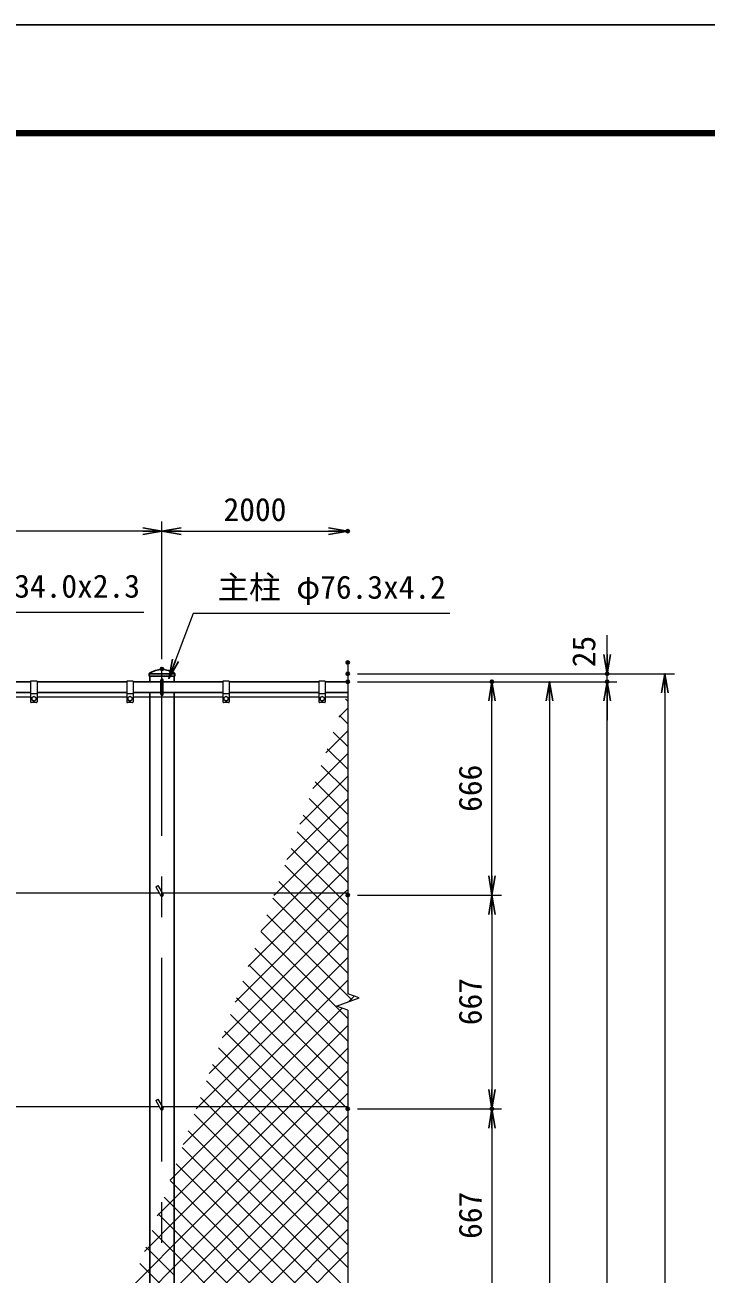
# Model space of a CAD drawing. Units: millimetres, scale not verified. Extents: x -6300 to 6300, y -4455 to 4455.
# Drawn here: x -3005 to -878, y 557 to 4455 of the extents above; entities that cross this region are included whole.
import ezdxf
from ezdxf.enums import TextEntityAlignment as Align

# ---------------------------------------------------------------- set-up
doc = ezdxf.new("R2010")
doc.units = ezdxf.units.MM
doc.header["$LTSCALE"] = 20
doc.header["$PDMODE"] = 32
doc.header["$PDSIZE"] = 10
doc.linetypes.add('USER1', pattern=[50.8, 31.75, -6.35, 6.35, -6.35])
for name, color, linetype, lineweight in [('0-0_D-STR1', 1, 'Continuous', 25), ('0-1_D-STR3', 3, 'Continuous', 13), ('0-2_D-BMK', 2, 'USER1', 13), ('0-3_D-STR2', 7, 'Continuous', 13), ('0-4_D-STR-DIM', 7, 'Continuous', 13), ('0-A_D-STR-TXT', 7, 'Continuous', 13), ('0-C_D-TTL', 7, 'Continuous', 25)]:
    doc.layers.add(name, color=color, linetype=linetype, lineweight=lineweight)
doc.layers.add('0-5_0', color=7, linetype='Continuous')
doc.layers.add('0-6_Defpoints', color=8, linetype='Continuous')
doc.styles.add('ＭＳ ゴシック', font='')
doc.styles.get('ＭＳ ゴシック').set_extended_font_data('MS Gothic')

# ---------------------------------------------------------------- blocks, each defined once
blk = doc.blocks.new('_Open')
at = {"layer": '0-5_0'}
blk.add_line((-20, 3.333), (0, 0), dxfattribs=at)
blk.add_lwpolyline([(-20, -3.333), (0, 0), (-20, 0)], dxfattribs=at)

msp = doc.modelspace()

# ---------------------------------------------------------------- linework, layer by layer
at = {"layer": '0-0_D-STR1'}
for p, q in [((-2617.08, 2430.39), (-2617.08, 2422.34)), ((-2536.88, 2430.34), (-2617.08, 2430.34)), ((-2536.88, 2422.34), (-2617.08, 2422.34)), ((-2615.13, 2422.34), (-2615.13, 2405.34)), ((-2538.83, 2405.34), (-2538.83, 2422.34)), ((-2536.88, 2430.39), (-2536.88, 2422.34)), ((-2986.98, 2405.34), (-3266.98, 2405.34)), ((-2686.98, 2405.34), (-2966.98, 2405.34)), ((-2580.98, 2405.34), (-2666.98, 2405.34)), ((-2386.98, 2405.34), (-2572.98, 2405.34)), ((-2086.98, 2405.34), (-2366.98, 2405.34)), ((-1996.98, 2405.34), (-2066.98, 2405.34)), ((-2986.98, 2371.34), (-3266.98, 2371.34)), ((-2686.98, 2371.34), (-2966.98, 2371.34)), ((-2580.98, 2371.34), (-2666.98, 2371.34)), ((-2615.13, 2371.34), (-2615.13, 422.34)), ((-2386.98, 2371.34), (-2572.98, 2371.34)), ((-2538.83, 422.34), (-2538.83, 2371.34)), ((-2086.98, 2371.34), (-2366.98, 2371.34)), ((-1996.98, 2371.34), (-2066.98, 2371.34))]:
    msp.add_line(p, q, dxfattribs=at)
for centre, radius, start, end in [((-2615.58, 2430.39), 1.5, 123.03241, 180), ((-2576.98, 2371.03), 72.31, 56.96759, 123.03241), ((-2538.38, 2430.39), 1.5, 0, 56.96759)]:
    msp.add_arc(centre, radius, start, end, dxfattribs=at)
at = {"layer": '0-1_D-STR3'}
for p, q in [((-2986.98, 2407.34), (-2986.98, 2342.34)), ((-2966.98, 2407.34), (-2986.98, 2407.34)), ((-2966.98, 2407.34), (-2966.98, 2342.34)), ((-2686.98, 2407.34), (-2686.98, 2342.34)), ((-2666.98, 2407.34), (-2686.98, 2407.34)), ((-2666.98, 2407.34), (-2666.98, 2342.34)), ((-2580.98, 2366.34), (-2580.98, 2410.34)), ((-2572.98, 2366.34), (-2572.98, 2410.34)), ((-2386.98, 2407.34), (-2386.98, 2342.34)), ((-2366.98, 2407.34), (-2386.98, 2407.34)), ((-2366.98, 2407.34), (-2366.98, 2342.34)), ((-2086.98, 2407.34), (-2086.98, 2342.34)), ((-2066.98, 2407.34), (-2086.98, 2407.34)), ((-2066.98, 2407.34), (-2066.98, 2342.34)), ((-3266.98, 2358.34), (-2986.98, 2358.34)), ((-2966.98, 2367.34), (-2986.98, 2367.34)), ((-2968.98, 2340.34), (-2984.98, 2340.34)), ((-2983.48, 2356.08), (-2976.98, 2359.84)), ((-2983.48, 2356.08), (-2983.48, 2348.6)), ((-2976.98, 2359.84), (-2970.48, 2356.08)), ((-2970.48, 2356.08), (-2970.48, 2348.6)), ((-2966.98, 2358.34), (-2686.98, 2358.34)), ((-2666.98, 2367.34), (-2686.98, 2367.34)), ((-2668.98, 2340.34), (-2684.98, 2340.34)), ((-2683.48, 2356.08), (-2676.98, 2359.84)), ((-2683.48, 2356.08), (-2683.48, 2348.6)), ((-2676.98, 2359.84), (-2670.48, 2356.08)), ((-2670.48, 2356.08), (-2670.48, 2348.6)), ((-2666.98, 2358.34), (-2386.98, 2358.34)), ((-2366.98, 2367.34), (-2386.98, 2367.34)), ((-2368.98, 2340.34), (-2384.98, 2340.34)), ((-2383.48, 2356.08), (-2376.98, 2359.84)), ((-2383.48, 2356.08), (-2383.48, 2348.6)), ((-2376.98, 2359.84), (-2370.48, 2356.08)), ((-2370.48, 2356.08), (-2370.48, 2348.6)), ((-2366.98, 2358.34), (-2086.98, 2358.34)), ((-2066.98, 2367.34), (-2086.98, 2367.34)), ((-2068.98, 2340.34), (-2084.98, 2340.34)), ((-2083.48, 2356.08), (-2076.98, 2359.84)), ((-2083.48, 2356.08), (-2083.48, 2348.6)), ((-2076.98, 2359.84), (-2070.48, 2356.08)), ((-2070.48, 2356.08), (-2070.48, 2348.6)), ((-2066.98, 2358.34), (-1996.98, 2358.34)), ((-2596.37, 1764.93), (-2589.45, 1768.93)), ((-2596.37, 1764.93), (-2580.45, 1737.34)), ((-2589.45, 1768.93), (-2573.52, 1741.34)), ((-2585.06, 1745.34), (-4575.83, 1745.34)), ((-1996.98, 1745.34), (-2575.83, 1745.34)), ((-2596.37, 1097.93), (-2589.45, 1101.93)), ((-2596.37, 1097.93), (-2580.45, 1070.34)), ((-2589.45, 1101.93), (-2573.52, 1074.34)), ((-2585.06, 1078.34), (-4575.83, 1078.34)), ((-1996.98, 1078.34), (-2575.83, 1078.34))]:
    msp.add_line(p, q, dxfattribs=at)
for points in [[(-2983.48, 2348.6), (-2976.98, 2344.84), (-2970.48, 2348.6)], [(-2683.48, 2348.6), (-2676.98, 2344.84), (-2670.48, 2348.6)], [(-2383.48, 2348.6), (-2376.98, 2344.84), (-2370.48, 2348.6)], [(-2083.48, 2348.6), (-2076.98, 2344.84), (-2070.48, 2348.6)]]:
    msp.add_lwpolyline(points, dxfattribs=at)
for centre in [(-2976.98, 2352.34), (-2676.98, 2352.34), (-2376.98, 2352.34), (-2076.98, 2352.34)]:
    msp.add_circle(centre, 6.49, dxfattribs=at)
for centre, radius, start, end in [((-2576.98, 2410.34), 4, 0, 180), ((-2984.98, 2342.34), 2, 180, 270), ((-2968.98, 2342.34), 2, 270, 0), ((-2684.98, 2342.34), 2, 180, 270), ((-2668.98, 2342.34), 2, 270, 0), ((-2576.98, 2366.34), 4, 180, 0), ((-2384.98, 2342.34), 2, 180, 270), ((-2368.98, 2342.34), 2, 270, 0), ((-2084.98, 2342.34), 2, 180, 270), ((-2068.98, 2342.34), 2, 270, 0), ((-2576.98, 1739.34), 4, 210, 30), ((-2576.98, 1072.34), 4, 210, 30)]:
    msp.add_arc(centre, radius, start, end, dxfattribs=at)
at = {"layer": '0-2_D-BMK'}
msp.add_line((-2576.98, -2139.66), (-2576.98, 2445.34), dxfattribs=at)
at = {"layer": '0-3_D-STR2'}
for p, q in [((-1996.98, 2344.38), (-2004.29, 2351.68)), ((-2025.02, 2294.71), (-1996.98, 2322.75)), ((-1996.98, 2273.67), (-2023.16, 2299.84)), ((-2065.49, 2183.53), (-1996.98, 2252.04)), ((-1996.98, 2202.96), (-2042.02, 2248)), ((-1996.98, 2132.25), (-2060.89, 2196.16)), ((-2105.95, 2072.36), (-1996.98, 2181.33)), ((-1996.98, 2061.54), (-2079.76, 2144.32)), ((-2146.42, 1961.18), (-1996.98, 2110.62)), ((-1996.98, 1990.82), (-2098.63, 2092.47)), ((-2186.88, 1850.01), (-1996.98, 2039.91)), ((-1996.98, 1920.11), (-2117.5, 2040.63)), ((-1996.98, 1849.4), (-2136.37, 1988.79)), ((-2220.84, 1745.34), (-1996.98, 1969.2)), ((-1996.98, 1778.69), (-2155.24, 1936.95)), ((-2034.34, 1745.34), (-2174.11, 1885.11)), ((-2150.13, 1745.34), (-1996.98, 1898.49)), ((-2105.05, 1745.34), (-2192.98, 1833.27)), ((-2079.42, 1745.34), (-1996.98, 1827.78)), ((-2175.76, 1745.34), (-2211.84, 1781.42)), ((-2008.71, 1745.34), (-1996.98, 1757.07)), ((-2348.74, 1405.31), (-2008.71, 1745.34)), ((-2308.27, 1516.48), (-2079.42, 1745.34)), ((-2267.81, 1627.66), (-2150.13, 1745.34)), ((-1996.98, 1495.85), (-2230.71, 1729.58)), ((-2227.35, 1738.83), (-2220.84, 1745.34)), ((-1996.98, 1566.56), (-2175.76, 1745.34)), ((-1996.98, 1637.27), (-2105.05, 1745.34)), ((-1996.98, 1707.98), (-2034.34, 1745.34)), ((-2389.2, 1294.13), (-1996.98, 1686.36)), ((-1982.83, 1410.99), (-2249.58, 1677.74)), ((-2429.67, 1182.96), (-1996.98, 1615.64)), ((-1996.98, 1354.43), (-2268.45, 1625.9)), ((-1996.98, 1283.72), (-2287.32, 1574.06)), ((-2463.58, 1078.34), (-1996.98, 1544.93)), ((-1996.98, 1213.01), (-2306.19, 1522.21)), ((-2392.87, 1078.34), (-1996.98, 1474.22)), ((-1996.98, 1142.3), (-2325.06, 1470.37)), ((-2003.74, 1078.34), (-2343.93, 1418.53)), ((-1993.32, 1407.17), (-1976.47, 1424.03)), ((-2074.45, 1078.34), (-2362.8, 1366.69)), ((-2145.16, 1078.34), (-2381.66, 1314.85)), ((-2215.87, 1078.34), (-2400.53, 1263.01)), ((-2180.73, 1078.34), (-1996.98, 1262.09)), ((-2286.58, 1078.34), (-2419.4, 1211.16)), ((-2110.02, 1078.34), (-1996.98, 1191.38)), ((-2357.29, 1078.34), (-2438.27, 1159.32)), ((-2428, 1078.34), (-2457.14, 1107.48)), ((-2538.83, 720.24), (-2180.73, 1078.34)), ((-2538.83, 649.53), (-2110.02, 1078.34)), ((-2510.6, 960.61), (-2392.87, 1078.34)), ((-1996.98, 576.61), (-2476.01, 1055.64)), ((-2470.13, 1071.78), (-2463.58, 1078.34)), ((-1996.98, 647.32), (-2428, 1078.34)), ((-1996.98, 718.03), (-2357.29, 1078.34)), ((-1996.98, 788.74), (-2286.58, 1078.34)), ((-1996.98, 859.45), (-2215.87, 1078.34)), ((-1996.98, 930.16), (-2145.16, 1078.34)), ((-1996.98, 1000.88), (-2074.45, 1078.34)), ((-1996.98, 1071.59), (-2003.74, 1078.34)), ((-1996.98, 505.9), (-2494.88, 1003.8)), ((-1996.98, 435.19), (-2513.75, 951.95)), ((-2054.84, 422.34), (-2532.62, 900.11)), ((-2483.18, 422.34), (-1996.98, 908.54)), ((-2538.83, 835.62), (-2551.48, 848.27)), ((-2125.55, 422.34), (-2538.83, 835.62)), ((-2412.47, 422.34), (-1996.98, 837.83)), ((-2538.83, 764.91), (-2570.35, 796.43)), ((-2538.83, 694.2), (-2589.22, 744.59)), ((-2196.26, 422.34), (-2538.83, 764.91)), ((-2341.76, 422.34), (-1996.98, 767.12)), ((-2615.13, 643.94), (-2538.83, 720.24)), ((-2538.83, 623.49), (-2608.09, 692.75)), ((-2266.97, 422.34), (-2538.83, 694.2)), ((-2271.05, 422.34), (-1996.98, 696.41)), ((-2631.99, 627.08), (-2615.13, 643.94)), ((-2615.13, 629.08), (-2626.96, 640.9)), ((-2615.13, 573.23), (-2538.83, 649.53)), ((-2538.83, 552.78), (-2615.13, 629.08)), ((-2200.34, 422.34), (-1996.98, 625.7)), ((-2615.13, 558.37), (-2645.83, 589.06)), ((-2337.68, 422.34), (-2538.83, 623.49)), ((-2672.45, 515.91), (-2615.13, 573.23)), ((-2538.83, 482.07), (-2615.13, 558.37))]:
    msp.add_line(p, q, dxfattribs=at)
for points in [[(-2551.06, 849.43), (-2538.83, 861.66), (-2322.15, 1078.34), (-2014.08, 1386.41)], [(-2591.53, 738.26), (-2538.83, 790.95), (-2251.44, 1078.34), (-1996.98, 1332.8)], [(-2695.31, 422.34), (-2615.13, 502.52), (-2538.83, 578.82), (-2039.31, 1078.34), (-1996.98, 1120.67)], [(-2624.6, 422.34), (-2615.13, 431.81), (-2538.83, 508.11), (-1996.98, 1049.96)], [(-2553.89, 422.34), (-2538.83, 437.4), (-1996.98, 979.25)]]:
    msp.add_lwpolyline(points, dxfattribs=at)
at = {"layer": '0-4_D-STR-DIM'}
for p, q in [((-2576.98, 2475.34), (-2576.98, 2905.34)), ((-2576.98, 2475.34), (-2576.98, 2905.34)), ((-2636.98, 2875.34), (-4516.98, 2875.34)), ((-2516.98, 2875.34), (-2056.98, 2875.34)), ((-1186.98, 2490.34), (-1186.98, 2550.34)), ((-1996.98, 2465.34), (-1996.98, 1431.49)), ((-1966.98, 2430.34), (-976.98, 2430.34)), ((-1966.98, 2430.34), (-1156.98, 2430.34)), ((-1186.98, 2405.34), (-1186.98, 2430.34)), ((-1966.98, 2405.34), (-1336.98, 2405.34)), ((-1966.98, 2405.34), (-1156.98, 2405.34)), ((-1966.98, 2405.34), (-1156.98, 2405.34)), ((-1966.98, 2405.34), (-1516.98, 2405.34)), ((-1546.98, 1799.34), (-1546.98, 2345.34)), ((-1366.98, 2345.34), (-1366.98, -1534.66)), ((-1186.98, -1564.66), (-1186.98, 2345.34)), ((-1186.98, 2345.34), (-1186.98, 2285.34)), ((-1006.98, 2370.34), (-1006.98, -2064.66)), ((-1966.98, 1739.34), (-1516.98, 1739.34)), ((-1966.98, 1739.34), (-1516.98, 1739.34)), ((-1546.98, 1679.34), (-1546.98, 1132.34)), ((-2032.22, 1393.01), (-1961.74, 1418.67)), ((-1961.74, 1418.67), (-1996.98, 1431.49)), ((-1996.98, 1380.19), (-2032.22, 1393.01)), ((-1996.98, 1380.19), (-1996.98, -569.51)), ((-1966.98, 1072.34), (-1516.98, 1072.34)), ((-1966.98, 1072.34), (-1516.98, 1072.34)), ((-1546.98, 1012.34), (-1546.98, 465.34))]:
    msp.add_line(p, q, dxfattribs=at)
at = {"layer": '0-6_Defpoints'}
for p in [(-1996.98, 2875.34), (-1996.98, 2465.34), (-2576.98, 2445.34), (-1996.98, 2430.34), (-1186.98, 2430.34), (-1996.98, 2405.34), (-1546.98, 2405.34), (-1186.98, 2405.34), (-1996.98, 1739.34), (-1996.98, 1072.34), (-1546.98, 1072.34)]:
    msp.add_point(p, dxfattribs=at)
at = {"layer": '0-A_D-STR-TXT'}
for points in [[(-2633.44, 2621.71), (-3437.36, 2621.71), (-3510.18, 2401.23)], [(-1677.89, 2618.84), (-2479.91, 2618.84), (-2555.3, 2417.57)]]:
    msp.add_lwpolyline(points, dxfattribs=at)
at = {"layer": '0-C_D-TTL', "color": 2}
msp.add_lwpolyline([(-6299.52, 4455.34), (6300.48, 4455.34), (6300.48, -4454.66), (-6299.52, -4454.66)], close=True, dxfattribs=at)
at = {"layer": '0-C_D-TTL'}
for points in [[(-5894.52, 4125.34), (5895.48, 4125.34), (5895.48, -4124.66), (-5894.52, -4124.66)], [(-5890.77, 4121.59), (5891.73, 4121.59), (5891.73, -4120.91), (-5890.77, -4120.91)], [(-5887.02, 4117.84), (5887.98, 4117.84), (5887.98, -4117.16), (-5887.02, -4117.16)], [(-5883.27, 4114.09), (5884.23, 4114.09), (5884.23, -4113.41), (-5883.27, -4113.41)], [(-5879.52, 4110.34), (5880.48, 4110.34), (5880.48, -4109.66), (-5879.52, -4109.66)]]:
    msp.add_lwpolyline(points, close=True, dxfattribs=at)

# ---------------------------------------------------------------- block references
at = {"layer": '0-4_D-STR-DIM', "xscale": 3, "yscale": 3}
for p in [(-2576.98, 2875.34), (-1996.98, 2875.34)]:
    msp.add_blockref('_Open', p, dxfattribs=at)
for p, rotation in [((-2576.98, 2875.34), 180), ((-1186.98, 2430.34), 270), ((-1006.98, 2430.34), 90), ((-1546.98, 2405.34), 90), ((-1366.98, 2405.34), 90), ((-1186.98, 2405.34), 90), ((-1186.98, 2405.34), 90), ((-1546.98, 1739.34), 270), ((-1546.98, 1739.34), 90), ((-1546.98, 1072.34), 270), ((-1546.98, 1072.34), 90)]:
    msp.add_blockref('_Open', p, dxfattribs=dict(at, rotation=rotation))
at = {"layer": '0-A_D-STR-TXT', "xscale": 3, "yscale": 3, "rotation": 249.46512}
msp.add_blockref('_Open', (-2556, 2415.69), dxfattribs=at)

# ---------------------------------------------------------------- texts
at = {"layer": '0-4_D-STR-DIM', "style": 'ＭＳ ゴシック'}
msp.add_text('2000', height=72.14, dxfattribs=at).set_placement((-2384.86, 2885.46), align=Align.BOTTOM_LEFT)
for s, p in [('25', (-1202.45, 2450.54)), ('666', (-1557.1, 1999.25)), ('667', (-1557.1, 1333.31)), ('667', (-1557.1, 666.31))]:
    msp.add_text(s, height=72.14, rotation=90, dxfattribs=at).set_placement(p, align=Align.BOTTOM_LEFT)
at = {"layer": '0-A_D-STR-TXT', "style": 'ＭＳ ゴシック'}
for s, p in [('胴縁 φ34.0x2.3', (-3358.69, 2646.11)), ('主柱 φ76.3x4.2', (-2403.52, 2642.86))]:
    msp.add_text(s, height=72.14, dxfattribs=at).set_placement(p, align=Align.BOTTOM_LEFT)

doc.saveas('drawing.dxf')
